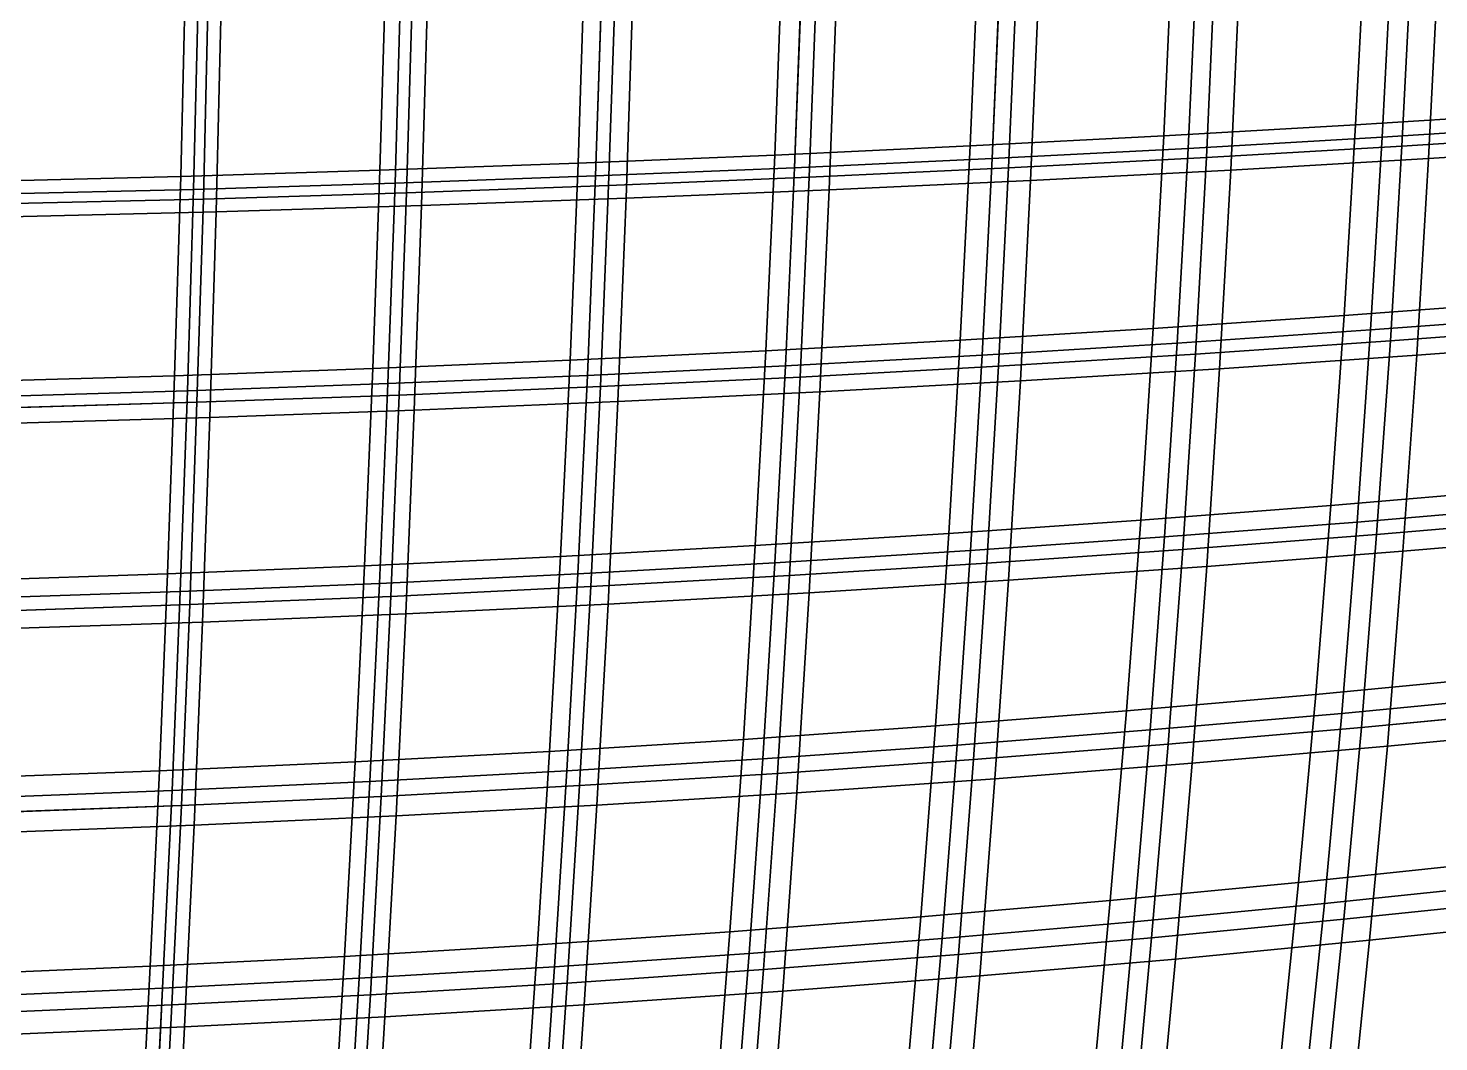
# Model space of a CAD drawing. Extents: x -19.1 to 22, y -19.1 to 19.9.
# Drawn here: x 4.91 to 12.14, y -10.13 to -4.93 of the extents above; entities that cross this region are included whole.
import ezdxf

# ---------------------------------------------------------------- set-up
doc = ezdxf.new("R2010")
doc.units = 0
for name, color, linetype in [('LOWERTENDONS', 7, 'CONTINUOUS'), ('TESTBASES', 7, 'CONTINUOUS'), ('UPPERTENDONS', 7, 'CONTINUOUS')]:
    doc.layers.add(name, color=color, linetype=linetype)

msp = doc.modelspace()

# ---------------------------------------------------------------- linework, layer by layer
at = {"layer": 'LOWERTENDONS'}
for p, q in [((10.859, -5.544, 32.659), (10.904, -4.541, 32.797)), ((11.905, -4.493, 32.454), (11.854, -5.486, 32.32)), ((8.838, -5.644, 33.245), (8.877, -4.622, 33.392)), ((9.896, -4.584, 33.11), (9.852, -5.595, 32.967)), ((6.788, -5.722, 33.711), (6.818, -4.688, 33.864)), ((7.851, -4.657, 33.644), (7.817, -5.685, 33.493)), ((5.779, -4.714, 34.053), (5.754, -5.754, 33.897)), ((11.854, -5.486, 32.32), (11.795, -6.475, 32.159)), ((10.803, -6.543, 32.492), (10.859, -5.544, 32.659)), ((8.792, -6.659, 33.069), (8.838, -5.644, 33.245)), ((9.852, -5.595, 32.967), (9.801, -6.604, 32.795)), ((7.817, -5.685, 33.493), (7.775, -6.708, 33.313)), ((5.754, -5.754, 33.897), (5.722, -6.788, 33.711)), ((6.75, -6.75, 33.528), (6.788, -5.722, 33.711)), ((11.795, -6.475, 32.159), (11.726, -7.461, 31.97)), ((10.738, -7.537, 32.298), (10.803, -6.543, 32.492)), ((8.737, -7.669, 32.864), (8.792, -6.659, 33.069)), ((9.801, -6.604, 32.795), (9.742, -7.606, 32.595)), ((7.775, -6.708, 33.313), (7.726, -7.726, 33.104)), ((5.722, -6.788, 33.711), (5.685, -7.817, 33.493)), ((6.708, -7.775, 33.313), (6.75, -6.75, 33.528)), ((11.726, -7.461, 31.97), (11.648, -8.442, 31.753)), ((10.664, -8.527, 32.074), (10.738, -7.537, 32.298)), ((8.676, -8.676, 32.63), (8.737, -7.669, 32.864)), ((9.742, -7.606, 32.595), (9.673, -8.605, 32.367)), ((7.726, -7.726, 33.104), (7.669, -8.737, 32.864)), ((5.685, -7.817, 33.493), (5.644, -8.838, 33.245)), ((6.659, -8.792, 33.069), (6.708, -7.775, 33.313)), ((11.648, -8.442, 31.753), (11.558, -9.417, 31.512)), ((10.58, -9.511, 31.824), (10.664, -8.527, 32.074)), ((9.673, -8.605, 32.367), (9.596, -9.596, 32.11)), ((8.605, -9.673, 32.367), (8.676, -8.676, 32.63)), ((7.669, -8.737, 32.864), (7.606, -9.742, 32.595)), ((6.604, -9.801, 32.795), (6.659, -8.792, 33.069)), ((5.644, -8.838, 33.245), (5.595, -9.852, 32.967)), ((11.558, -9.417, 31.512), (11.458, -10.387, 31.241)), ((10.489, -10.489, 31.546), (10.58, -9.511, 31.824)), ((9.596, -9.596, 32.11), (9.511, -10.58, 31.824)), ((8.527, -10.664, 32.074), (8.605, -9.673, 32.367)), ((7.606, -9.742, 32.595), (7.537, -10.738, 32.298)), ((6.543, -10.803, 32.492), (6.604, -9.801, 32.795)), ((5.595, -9.852, 32.967), (5.544, -10.859, 32.659))]:
    msp.add_line(p, q, dxfattribs=at)
at = {"layer": 'TESTBASES'}
for points in [[(12.745, -4.39, 31.714), (12.693, -5.361, 31.585), (11.718, -5.423, 31.949), (11.768, -4.441, 32.082)], [(11.768, -4.441, 32.082), (11.718, -5.423, 31.949), (10.734, -5.48, 32.284), (10.779, -4.489, 32.421)], [(12.893, -4.441, 32.082), (12.84, -5.423, 31.952), (11.854, -5.486, 32.32), (11.905, -4.493, 32.454)], [(12.893, -4.441, 32.082), (12.84, -5.423, 31.952), (11.854, -5.486, 32.32), (11.905, -4.493, 32.454)], [(13.004, -4.479, 32.358), (12.951, -5.47, 32.227), (11.956, -5.533, 32.598), (12.007, -4.531, 32.734)], [(13.004, -4.479, 32.358), (12.951, -5.47, 32.227), (11.956, -5.533, 32.598), (12.007, -4.531, 32.734)], [(9.782, -4.531, 32.73), (9.739, -5.531, 32.589), (8.737, -5.579, 32.864), (8.775, -4.569, 33.009)], [(10.779, -4.489, 32.421), (10.734, -5.48, 32.284), (9.739, -5.531, 32.589), (9.782, -4.531, 32.73)], [(10.904, -4.541, 32.797), (10.859, -5.544, 32.659), (9.852, -5.595, 32.967), (9.896, -4.584, 33.11)], [(10.904, -4.541, 32.797), (10.859, -5.544, 32.659), (9.852, -5.595, 32.967), (9.896, -4.584, 33.11)], [(11.905, -4.493, 32.454), (11.854, -5.486, 32.32), (10.859, -5.544, 32.659), (10.904, -4.541, 32.797)], [(11.905, -4.493, 32.454), (11.854, -5.486, 32.32), (10.859, -5.544, 32.659), (10.904, -4.541, 32.797)], [(12.007, -4.531, 32.734), (11.956, -5.533, 32.598), (10.952, -5.591, 32.94), (10.998, -4.58, 33.08)], [(12.007, -4.531, 32.734), (11.956, -5.533, 32.598), (10.952, -5.591, 32.94), (10.998, -4.58, 33.08)], [(13.152, -4.53, 32.726), (13.098, -5.532, 32.593), (12.092, -5.596, 32.969), (12.144, -4.583, 33.106)], [(7.761, -4.604, 33.258), (7.727, -5.62, 33.109), (6.71, -5.656, 33.324), (6.74, -4.634, 33.475)], [(8.775, -4.569, 33.009), (8.737, -5.579, 32.864), (7.727, -5.62, 33.109), (7.761, -4.604, 33.258)], [(8.877, -4.622, 33.392), (8.838, -5.644, 33.245), (7.817, -5.685, 33.493), (7.851, -4.657, 33.644)], [(8.877, -4.622, 33.392), (8.838, -5.644, 33.245), (7.817, -5.685, 33.493), (7.851, -4.657, 33.644)], [(9.896, -4.584, 33.11), (9.852, -5.595, 32.967), (8.838, -5.644, 33.245), (8.877, -4.622, 33.392)], [(9.896, -4.584, 33.11), (9.852, -5.595, 32.967), (8.838, -5.644, 33.245), (8.877, -4.622, 33.392)], [(9.981, -4.623, 33.395), (9.937, -5.643, 33.251), (8.914, -5.692, 33.532), (8.953, -4.662, 33.68)], [(9.981, -4.623, 33.395), (9.937, -5.643, 33.251), (8.914, -5.692, 33.532), (8.953, -4.662, 33.68)], [(10.998, -4.58, 33.08), (10.952, -5.591, 32.94), (9.937, -5.643, 33.251), (9.981, -4.623, 33.395)], [(10.998, -4.58, 33.08), (10.952, -5.591, 32.94), (9.937, -5.643, 33.251), (9.981, -4.623, 33.395)], [(11.123, -4.632, 33.456), (11.077, -5.655, 33.315), (10.05, -5.708, 33.629), (10.094, -4.676, 33.775)], [(12.144, -4.583, 33.106), (12.092, -5.596, 32.969), (11.077, -5.655, 33.315), (11.123, -4.632, 33.456)], [(5.713, -4.66, 33.662), (5.688, -5.688, 33.508), (4.66, -5.713, 33.662), (4.682, -4.682, 33.818)], [(6.74, -4.634, 33.475), (6.71, -5.656, 33.324), (5.688, -5.688, 33.508), (5.713, -4.66, 33.662)], [(6.818, -4.688, 33.864), (6.788, -5.722, 33.711), (5.754, -5.754, 33.897), (5.779, -4.714, 34.053)], [(6.818, -4.688, 33.864), (6.788, -5.722, 33.711), (5.754, -5.754, 33.897), (5.779, -4.714, 34.053)], [(7.851, -4.657, 33.644), (7.817, -5.685, 33.493), (6.788, -5.722, 33.711), (6.818, -4.688, 33.864)], [(7.851, -4.657, 33.644), (7.817, -5.685, 33.493), (6.788, -5.722, 33.711), (6.818, -4.688, 33.864)], [(7.919, -4.698, 33.934), (7.884, -5.734, 33.782), (6.846, -5.771, 34.001), (6.877, -4.728, 34.155)], [(7.919, -4.698, 33.934), (7.884, -5.734, 33.782), (6.846, -5.771, 34.001), (6.877, -4.728, 34.155)], [(8.953, -4.662, 33.68), (8.914, -5.692, 33.532), (7.884, -5.734, 33.782), (7.919, -4.698, 33.934)], [(8.953, -4.662, 33.68), (8.914, -5.692, 33.532), (7.884, -5.734, 33.782), (7.919, -4.698, 33.934)], [(10.094, -4.676, 33.775), (10.05, -5.708, 33.629), (9.016, -5.757, 33.913), (9.055, -4.715, 34.063)], [(5.779, -4.714, 34.053), (5.754, -5.754, 33.897), (4.714, -5.779, 34.053), (4.736, -4.736, 34.211)], [(5.779, -4.714, 34.053), (5.754, -5.754, 33.897), (4.714, -5.779, 34.053), (4.736, -4.736, 34.211)], [(5.829, -4.755, 34.346), (5.804, -5.804, 34.189), (4.755, -5.829, 34.346), (4.777, -4.777, 34.505)], [(5.829, -4.755, 34.346), (5.804, -5.804, 34.189), (4.755, -5.829, 34.346), (4.777, -4.777, 34.505)], [(6.877, -4.728, 34.155), (6.846, -5.771, 34.001), (5.804, -5.804, 34.189), (5.829, -4.755, 34.346)], [(6.877, -4.728, 34.155), (6.846, -5.771, 34.001), (5.804, -5.804, 34.189), (5.829, -4.755, 34.346)], [(8.009, -4.751, 34.32), (7.974, -5.799, 34.166), (6.924, -5.837, 34.388), (6.955, -4.782, 34.544)], [(9.055, -4.715, 34.063), (9.016, -5.757, 33.913), (7.974, -5.799, 34.166), (8.009, -4.751, 34.32)], [(5.895, -4.809, 34.737), (5.87, -5.87, 34.578), (4.809, -5.895, 34.737), (4.831, -4.831, 34.898)], [(6.955, -4.782, 34.544), (6.924, -5.837, 34.388), (5.87, -5.87, 34.578), (5.895, -4.809, 34.737)], [(10.734, -5.48, 32.284), (11.718, -5.423, 31.949), (11.66, -6.401, 31.79), (10.679, -6.468, 32.119)], [(11.718, -5.423, 31.949), (12.693, -5.361, 31.585), (12.631, -6.329, 31.43), (11.66, -6.401, 31.79)], [(11.854, -5.486, 32.32), (12.84, -5.423, 31.952), (12.778, -6.402, 31.795), (11.795, -6.475, 32.159)], [(11.854, -5.486, 32.32), (12.84, -5.423, 31.952), (12.778, -6.402, 31.795), (11.795, -6.475, 32.159)], [(9.739, -5.531, 32.589), (10.734, -5.48, 32.284), (10.679, -6.468, 32.119), (9.689, -6.528, 32.419)], [(10.859, -5.544, 32.659), (11.854, -5.486, 32.32), (11.795, -6.475, 32.159), (10.803, -6.543, 32.492)], [(10.859, -5.544, 32.659), (11.854, -5.486, 32.32), (11.795, -6.475, 32.159), (10.803, -6.543, 32.492)], [(11.956, -5.533, 32.598), (12.951, -5.47, 32.227), (12.888, -6.458, 32.068), (11.897, -6.531, 32.436)], [(11.956, -5.533, 32.598), (12.951, -5.47, 32.227), (12.888, -6.458, 32.068), (11.897, -6.531, 32.436)], [(8.737, -5.579, 32.864), (9.739, -5.531, 32.589), (9.689, -6.528, 32.419), (8.691, -6.583, 32.69)], [(9.852, -5.595, 32.967), (10.859, -5.544, 32.659), (10.803, -6.543, 32.492), (9.801, -6.604, 32.795)], [(9.852, -5.595, 32.967), (10.859, -5.544, 32.659), (10.803, -6.543, 32.492), (9.801, -6.604, 32.795)], [(10.952, -5.591, 32.94), (11.956, -5.533, 32.598), (11.897, -6.531, 32.436), (10.896, -6.599, 32.771)], [(10.952, -5.591, 32.94), (11.956, -5.533, 32.598), (11.897, -6.531, 32.436), (10.896, -6.599, 32.771)], [(12.092, -5.596, 32.969), (13.098, -5.532, 32.593), (13.034, -6.531, 32.433), (12.032, -6.605, 32.805)], [(6.71, -5.656, 33.324), (7.727, -5.62, 33.109), (7.686, -6.631, 32.931), (6.673, -6.673, 33.143)], [(7.727, -5.62, 33.109), (8.737, -5.579, 32.864), (8.691, -6.583, 32.69), (7.686, -6.631, 32.931)], [(7.817, -5.685, 33.493), (8.838, -5.644, 33.245), (8.792, -6.659, 33.069), (7.775, -6.708, 33.313)], [(7.817, -5.685, 33.493), (8.838, -5.644, 33.245), (8.792, -6.659, 33.069), (7.775, -6.708, 33.313)], [(8.838, -5.644, 33.245), (9.852, -5.595, 32.967), (9.801, -6.604, 32.795), (8.792, -6.659, 33.069)], [(8.838, -5.644, 33.245), (9.852, -5.595, 32.967), (9.801, -6.604, 32.795), (8.792, -6.659, 33.069)], [(8.914, -5.692, 33.532), (9.937, -5.643, 33.251), (9.886, -6.661, 33.078), (8.868, -6.717, 33.354)], [(8.914, -5.692, 33.532), (9.937, -5.643, 33.251), (9.886, -6.661, 33.078), (8.868, -6.717, 33.354)], [(9.937, -5.643, 33.251), (10.952, -5.591, 32.94), (10.896, -6.599, 32.771), (9.886, -6.661, 33.078)], [(9.937, -5.643, 33.251), (10.952, -5.591, 32.94), (10.896, -6.599, 32.771), (9.886, -6.661, 33.078)], [(11.077, -5.655, 33.315), (12.092, -5.596, 32.969), (12.032, -6.605, 32.805), (11.02, -6.674, 33.144)], [(4.66, -5.713, 33.662), (5.688, -5.688, 33.508), (5.656, -6.71, 33.324), (4.634, -6.74, 33.475)], [(5.688, -5.688, 33.508), (6.71, -5.656, 33.324), (6.673, -6.673, 33.143), (5.656, -6.71, 33.324)], [(6.788, -5.722, 33.711), (7.817, -5.685, 33.493), (7.775, -6.708, 33.313), (6.75, -6.75, 33.528)], [(6.788, -5.722, 33.711), (7.817, -5.685, 33.493), (7.775, -6.708, 33.313), (6.75, -6.75, 33.528)], [(7.884, -5.734, 33.782), (8.914, -5.692, 33.532), (8.868, -6.717, 33.354), (7.842, -6.766, 33.6)], [(7.884, -5.734, 33.782), (8.914, -5.692, 33.532), (8.868, -6.717, 33.354), (7.842, -6.766, 33.6)], [(9.016, -5.757, 33.913), (10.05, -5.708, 33.629), (9.998, -6.736, 33.454), (8.968, -6.793, 33.733)], [(10.05, -5.708, 33.629), (11.077, -5.655, 33.315), (11.02, -6.674, 33.144), (9.998, -6.736, 33.454)], [(4.714, -5.779, 34.053), (5.754, -5.754, 33.897), (5.722, -6.788, 33.711), (4.688, -6.818, 33.864)], [(4.714, -5.779, 34.053), (5.754, -5.754, 33.897), (5.722, -6.788, 33.711), (4.688, -6.818, 33.864)], [(5.754, -5.754, 33.897), (6.788, -5.722, 33.711), (6.75, -6.75, 33.528), (5.722, -6.788, 33.711)], [(5.754, -5.754, 33.897), (6.788, -5.722, 33.711), (6.75, -6.75, 33.528), (5.722, -6.788, 33.711)], [(5.804, -5.804, 34.189), (6.846, -5.771, 34.001), (6.809, -6.809, 33.816), (5.771, -6.846, 34.001)], [(5.804, -5.804, 34.189), (6.846, -5.771, 34.001), (6.809, -6.809, 33.816), (5.771, -6.846, 34.001)], [(6.846, -5.771, 34.001), (7.884, -5.734, 33.782), (7.842, -6.766, 33.6), (6.809, -6.809, 33.816)], [(6.846, -5.771, 34.001), (7.884, -5.734, 33.782), (7.842, -6.766, 33.6), (6.809, -6.809, 33.816)], [(7.974, -5.799, 34.166), (9.016, -5.757, 33.913), (8.968, -6.793, 33.733), (7.931, -6.843, 33.982)], [(4.755, -5.829, 34.346), (5.804, -5.804, 34.189), (5.771, -6.846, 34.001), (4.728, -6.877, 34.155)], [(4.755, -5.829, 34.346), (5.804, -5.804, 34.189), (5.771, -6.846, 34.001), (4.728, -6.877, 34.155)], [(5.87, -5.87, 34.578), (6.924, -5.837, 34.388), (6.886, -6.886, 34.201), (5.837, -6.924, 34.388)], [(6.924, -5.837, 34.388), (7.974, -5.799, 34.166), (7.931, -6.843, 33.982), (6.886, -6.886, 34.201)], [(4.809, -5.895, 34.737), (5.87, -5.87, 34.578), (5.837, -6.924, 34.388), (4.782, -6.955, 34.544)], [(12.631, -6.329, 31.43), (12.558, -7.293, 31.25), (11.591, -7.375, 31.603), (11.66, -6.401, 31.79)], [(11.66, -6.401, 31.79), (11.591, -7.375, 31.603), (10.615, -7.451, 31.927), (10.679, -6.468, 32.119)], [(12.778, -6.402, 31.795), (12.704, -7.378, 31.613), (11.726, -7.461, 31.97), (11.795, -6.475, 32.159)], [(12.778, -6.402, 31.795), (12.704, -7.378, 31.613), (11.726, -7.461, 31.97), (11.795, -6.475, 32.159)], [(10.679, -6.468, 32.119), (10.615, -7.451, 31.927), (9.63, -7.519, 32.221), (9.689, -6.528, 32.419)], [(11.795, -6.475, 32.159), (11.726, -7.461, 31.97), (10.738, -7.537, 32.298), (10.803, -6.543, 32.492)], [(11.795, -6.475, 32.159), (11.726, -7.461, 31.97), (10.738, -7.537, 32.298), (10.803, -6.543, 32.492)], [(12.888, -6.458, 32.068), (12.813, -7.441, 31.885), (11.826, -7.525, 32.245), (11.897, -6.531, 32.436)], [(12.888, -6.458, 32.068), (12.813, -7.441, 31.885), (11.826, -7.525, 32.245), (11.897, -6.531, 32.436)], [(8.691, -6.583, 32.69), (8.637, -7.581, 32.487), (7.637, -7.637, 32.724), (7.686, -6.631, 32.931)], [(9.689, -6.528, 32.419), (9.63, -7.519, 32.221), (8.637, -7.581, 32.487), (8.691, -6.583, 32.69)], [(10.803, -6.543, 32.492), (10.738, -7.537, 32.298), (9.742, -7.606, 32.595), (9.801, -6.604, 32.795)], [(10.803, -6.543, 32.492), (10.738, -7.537, 32.298), (9.742, -7.606, 32.595), (9.801, -6.604, 32.795)], [(11.897, -6.531, 32.436), (11.826, -7.525, 32.245), (10.831, -7.602, 32.576), (10.896, -6.599, 32.771)], [(11.897, -6.531, 32.436), (11.826, -7.525, 32.245), (10.831, -7.602, 32.576), (10.896, -6.599, 32.771)], [(13.034, -6.531, 32.433), (12.959, -7.526, 32.248), (11.961, -7.61, 32.612), (12.032, -6.605, 32.805)], [(7.686, -6.631, 32.931), (7.637, -7.637, 32.724), (6.631, -7.686, 32.931), (6.673, -6.673, 33.143)], [(8.792, -6.659, 33.069), (8.737, -7.669, 32.864), (7.726, -7.726, 33.104), (7.775, -6.708, 33.313)], [(8.792, -6.659, 33.069), (8.737, -7.669, 32.864), (7.726, -7.726, 33.104), (7.775, -6.708, 33.313)], [(9.801, -6.604, 32.795), (9.742, -7.606, 32.595), (8.737, -7.669, 32.864), (8.792, -6.659, 33.069)], [(9.801, -6.604, 32.795), (9.742, -7.606, 32.595), (8.737, -7.669, 32.864), (8.792, -6.659, 33.069)], [(10.896, -6.599, 32.771), (10.831, -7.602, 32.576), (9.826, -7.672, 32.876), (9.886, -6.661, 33.078)], [(10.896, -6.599, 32.771), (10.831, -7.602, 32.576), (9.826, -7.672, 32.876), (9.886, -6.661, 33.078)], [(12.032, -6.605, 32.805), (11.961, -7.61, 32.612), (10.954, -7.689, 32.946), (11.02, -6.674, 33.144)], [(5.656, -6.71, 33.324), (5.62, -7.727, 33.109), (4.604, -7.761, 33.258), (4.634, -6.74, 33.475)], [(6.673, -6.673, 33.143), (6.631, -7.686, 32.931), (5.62, -7.727, 33.109), (5.656, -6.71, 33.324)], [(7.775, -6.708, 33.313), (7.726, -7.726, 33.104), (6.708, -7.775, 33.313), (6.75, -6.75, 33.528)], [(7.775, -6.708, 33.313), (7.726, -7.726, 33.104), (6.708, -7.775, 33.313), (6.75, -6.75, 33.528)], [(8.868, -6.717, 33.354), (8.812, -7.735, 33.147), (7.792, -7.792, 33.389), (7.842, -6.766, 33.6)], [(8.868, -6.717, 33.354), (8.812, -7.735, 33.147), (7.792, -7.792, 33.389), (7.842, -6.766, 33.6)], [(9.886, -6.661, 33.078), (9.826, -7.672, 32.876), (8.812, -7.735, 33.147), (8.868, -6.717, 33.354)], [(9.886, -6.661, 33.078), (9.826, -7.672, 32.876), (8.812, -7.735, 33.147), (8.868, -6.717, 33.354)], [(11.02, -6.674, 33.144), (10.954, -7.689, 32.946), (9.937, -7.759, 33.25), (9.998, -6.736, 33.454)], [(5.722, -6.788, 33.711), (5.685, -7.817, 33.493), (4.657, -7.851, 33.644), (4.688, -6.818, 33.864)], [(5.722, -6.788, 33.711), (5.685, -7.817, 33.493), (4.657, -7.851, 33.644), (4.688, -6.818, 33.864)], [(6.75, -6.75, 33.528), (6.708, -7.775, 33.313), (5.685, -7.817, 33.493), (5.722, -6.788, 33.711)], [(6.75, -6.75, 33.528), (6.708, -7.775, 33.313), (5.685, -7.817, 33.493), (5.722, -6.788, 33.711)], [(7.842, -6.766, 33.6), (7.792, -7.792, 33.389), (6.766, -7.842, 33.6), (6.809, -6.809, 33.816)], [(7.842, -6.766, 33.6), (7.792, -7.792, 33.389), (6.766, -7.842, 33.6), (6.809, -6.809, 33.816)], [(8.968, -6.793, 33.733), (8.913, -7.823, 33.524), (7.881, -7.881, 33.769), (7.931, -6.843, 33.982)], [(9.998, -6.736, 33.454), (9.937, -7.759, 33.25), (8.913, -7.823, 33.524), (8.968, -6.793, 33.733)], [(5.771, -6.846, 34.001), (5.734, -7.884, 33.782), (4.698, -7.919, 33.934), (4.728, -6.877, 34.155)], [(5.771, -6.846, 34.001), (5.734, -7.884, 33.782), (4.698, -7.919, 33.934), (4.728, -6.877, 34.155)], [(6.809, -6.809, 33.816), (6.766, -7.842, 33.6), (5.734, -7.884, 33.782), (5.771, -6.846, 34.001)], [(6.809, -6.809, 33.816), (6.766, -7.842, 33.6), (5.734, -7.884, 33.782), (5.771, -6.846, 34.001)], [(7.931, -6.843, 33.982), (7.881, -7.881, 33.769), (6.843, -7.931, 33.982), (6.886, -6.886, 34.201)], [(5.837, -6.924, 34.388), (5.799, -7.974, 34.166), (4.751, -8.009, 34.32), (4.782, -6.955, 34.544)], [(6.886, -6.886, 34.201), (6.843, -7.931, 33.982), (5.799, -7.974, 34.166), (5.837, -6.924, 34.388)], [(11.591, -7.375, 31.603), (12.558, -7.293, 31.25), (12.476, -8.253, 31.045), (11.514, -8.345, 31.389)], [(10.615, -7.451, 31.927), (11.591, -7.375, 31.603), (11.514, -8.345, 31.389), (10.542, -8.429, 31.706)], [(11.726, -7.461, 31.97), (12.704, -7.378, 31.613), (12.621, -8.349, 31.405), (11.648, -8.442, 31.753)], [(11.726, -7.461, 31.97), (12.704, -7.378, 31.613), (12.621, -8.349, 31.405), (11.648, -8.442, 31.753)], [(9.63, -7.519, 32.221), (10.615, -7.451, 31.927), (10.542, -8.429, 31.706), (9.562, -8.506, 31.996)], [(11.826, -7.525, 32.245), (12.813, -7.441, 31.885), (12.729, -8.421, 31.676), (11.748, -8.515, 32.027)], [(11.826, -7.525, 32.245), (12.813, -7.441, 31.885), (12.729, -8.421, 31.676), (11.748, -8.515, 32.027)], [(8.637, -7.581, 32.487), (9.63, -7.519, 32.221), (9.562, -8.506, 31.996), (8.576, -8.576, 32.256)], [(10.738, -7.537, 32.298), (11.726, -7.461, 31.97), (11.648, -8.442, 31.753), (10.664, -8.527, 32.074)], [(10.738, -7.537, 32.298), (11.726, -7.461, 31.97), (11.648, -8.442, 31.753), (10.664, -8.527, 32.074)], [(10.831, -7.602, 32.576), (11.826, -7.525, 32.245), (11.748, -8.515, 32.027), (10.756, -8.6, 32.35)], [(10.831, -7.602, 32.576), (11.826, -7.525, 32.245), (11.748, -8.515, 32.027), (10.756, -8.6, 32.35)], [(11.961, -7.61, 32.612), (12.959, -7.526, 32.248), (12.874, -8.516, 32.036), (11.882, -8.611, 32.391)], [(7.637, -7.637, 32.724), (8.637, -7.581, 32.487), (8.576, -8.576, 32.256), (7.581, -8.637, 32.487)], [(9.742, -7.606, 32.595), (10.738, -7.537, 32.298), (10.664, -8.527, 32.074), (9.673, -8.605, 32.367)], [(9.742, -7.606, 32.595), (10.738, -7.537, 32.298), (10.664, -8.527, 32.074), (9.673, -8.605, 32.367)], [(6.631, -7.686, 32.931), (7.637, -7.637, 32.724), (7.581, -8.637, 32.487), (6.583, -8.691, 32.69)], [(7.726, -7.726, 33.104), (8.737, -7.669, 32.864), (8.676, -8.676, 32.63), (7.669, -8.737, 32.864)], [(7.726, -7.726, 33.104), (8.737, -7.669, 32.864), (8.676, -8.676, 32.63), (7.669, -8.737, 32.864)], [(8.737, -7.669, 32.864), (9.742, -7.606, 32.595), (9.673, -8.605, 32.367), (8.676, -8.676, 32.63)], [(8.737, -7.669, 32.864), (9.742, -7.606, 32.595), (9.673, -8.605, 32.367), (8.676, -8.676, 32.63)], [(8.812, -7.735, 33.147), (9.826, -7.672, 32.876), (9.756, -8.679, 32.646), (8.75, -8.75, 32.911)], [(8.812, -7.735, 33.147), (9.826, -7.672, 32.876), (9.756, -8.679, 32.646), (8.75, -8.75, 32.911)], [(9.826, -7.672, 32.876), (10.831, -7.602, 32.576), (10.756, -8.6, 32.35), (9.756, -8.679, 32.646)], [(9.826, -7.672, 32.876), (10.831, -7.602, 32.576), (10.756, -8.6, 32.35), (9.756, -8.679, 32.646)], [(10.954, -7.689, 32.946), (11.961, -7.61, 32.612), (11.882, -8.611, 32.391), (10.879, -8.698, 32.718)], [(4.604, -7.761, 33.258), (5.62, -7.727, 33.109), (5.579, -8.737, 32.864), (4.569, -8.775, 33.009)], [(5.62, -7.727, 33.109), (6.631, -7.686, 32.931), (6.583, -8.691, 32.69), (5.579, -8.737, 32.864)], [(6.708, -7.775, 33.313), (7.726, -7.726, 33.104), (7.669, -8.737, 32.864), (6.659, -8.792, 33.069)], [(6.708, -7.775, 33.313), (7.726, -7.726, 33.104), (7.669, -8.737, 32.864), (6.659, -8.792, 33.069)], [(7.792, -7.792, 33.389), (8.812, -7.735, 33.147), (8.75, -8.75, 32.911), (7.735, -8.812, 33.147)], [(7.792, -7.792, 33.389), (8.812, -7.735, 33.147), (8.75, -8.75, 32.911), (7.735, -8.812, 33.147)], [(9.937, -7.759, 33.25), (10.954, -7.689, 32.946), (10.879, -8.698, 32.718), (9.867, -8.778, 33.017)], [(4.657, -7.851, 33.644), (5.685, -7.817, 33.493), (5.644, -8.838, 33.245), (4.622, -8.877, 33.392)], [(4.657, -7.851, 33.644), (5.685, -7.817, 33.493), (5.644, -8.838, 33.245), (4.622, -8.877, 33.392)], [(5.685, -7.817, 33.493), (6.708, -7.775, 33.313), (6.659, -8.792, 33.069), (5.644, -8.838, 33.245)], [(5.685, -7.817, 33.493), (6.708, -7.775, 33.313), (6.659, -8.792, 33.069), (5.644, -8.838, 33.245)], [(6.766, -7.842, 33.6), (7.792, -7.792, 33.389), (7.735, -8.812, 33.147), (6.717, -8.868, 33.354)], [(6.766, -7.842, 33.6), (7.792, -7.792, 33.389), (7.735, -8.812, 33.147), (6.717, -8.868, 33.354)], [(8.913, -7.823, 33.524), (9.937, -7.759, 33.25), (9.867, -8.778, 33.017), (8.85, -8.85, 33.286)], [(4.698, -7.919, 33.934), (5.734, -7.884, 33.782), (5.692, -8.914, 33.532), (4.662, -8.953, 33.68)], [(4.698, -7.919, 33.934), (5.734, -7.884, 33.782), (5.692, -8.914, 33.532), (4.662, -8.953, 33.68)], [(5.734, -7.884, 33.782), (6.766, -7.842, 33.6), (6.717, -8.868, 33.354), (5.692, -8.914, 33.532)], [(5.734, -7.884, 33.782), (6.766, -7.842, 33.6), (6.717, -8.868, 33.354), (5.692, -8.914, 33.532)], [(6.843, -7.931, 33.982), (7.881, -7.881, 33.769), (7.823, -8.913, 33.524), (6.793, -8.968, 33.733)], [(7.881, -7.881, 33.769), (8.913, -7.823, 33.524), (8.85, -8.85, 33.286), (7.823, -8.913, 33.524)], [(5.799, -7.974, 34.166), (6.843, -7.931, 33.982), (6.793, -8.968, 33.733), (5.757, -9.016, 33.913)], [(4.751, -8.009, 34.32), (5.799, -7.974, 34.166), (5.757, -9.016, 33.913), (4.715, -9.055, 34.063)], [(12.476, -8.253, 31.045), (12.382, -9.209, 30.812), (11.425, -9.309, 31.15), (11.514, -8.345, 31.389)], [(11.514, -8.345, 31.389), (11.425, -9.309, 31.15), (10.459, -9.402, 31.459), (10.542, -8.429, 31.706)], [(12.621, -8.349, 31.405), (12.526, -9.316, 31.17), (11.558, -9.417, 31.512), (11.648, -8.442, 31.753)], [(12.621, -8.349, 31.405), (12.526, -9.316, 31.17), (11.558, -9.417, 31.512), (11.648, -8.442, 31.753)], [(10.542, -8.429, 31.706), (10.459, -9.402, 31.459), (9.486, -9.486, 31.742), (9.562, -8.506, 31.996)], [(11.648, -8.442, 31.753), (11.558, -9.417, 31.512), (10.58, -9.511, 31.824), (10.664, -8.527, 32.074)], [(11.648, -8.442, 31.753), (11.558, -9.417, 31.512), (10.58, -9.511, 31.824), (10.664, -8.527, 32.074)], [(12.729, -8.421, 31.676), (12.634, -9.396, 31.438), (11.657, -9.498, 31.783), (11.748, -8.515, 32.027)], [(12.729, -8.421, 31.676), (12.634, -9.396, 31.438), (11.657, -9.498, 31.783), (11.748, -8.515, 32.027)], [(9.562, -8.506, 31.996), (9.486, -9.486, 31.742), (8.506, -9.562, 31.996), (8.576, -8.576, 32.256)], [(10.664, -8.527, 32.074), (10.58, -9.511, 31.824), (9.596, -9.596, 32.11), (9.673, -8.605, 32.367)], [(10.664, -8.527, 32.074), (10.58, -9.511, 31.824), (9.596, -9.596, 32.11), (9.673, -8.605, 32.367)], [(11.748, -8.515, 32.027), (11.657, -9.498, 31.783), (10.671, -9.593, 32.098), (10.756, -8.6, 32.35)], [(11.748, -8.515, 32.027), (11.657, -9.498, 31.783), (10.671, -9.593, 32.098), (10.756, -8.6, 32.35)], [(12.874, -8.516, 32.036), (12.777, -9.503, 31.796), (11.79, -9.606, 32.144), (11.882, -8.611, 32.391)], [(8.576, -8.576, 32.256), (8.506, -9.562, 31.996), (7.519, -9.63, 32.221), (7.581, -8.637, 32.487)], [(9.673, -8.605, 32.367), (9.596, -9.596, 32.11), (8.605, -9.673, 32.367), (8.676, -8.676, 32.63)], [(9.673, -8.605, 32.367), (9.596, -9.596, 32.11), (8.605, -9.673, 32.367), (8.676, -8.676, 32.63)], [(10.756, -8.6, 32.35), (10.671, -9.593, 32.098), (9.679, -9.679, 32.387), (9.756, -8.679, 32.646)], [(10.756, -8.6, 32.35), (10.671, -9.593, 32.098), (9.679, -9.679, 32.387), (9.756, -8.679, 32.646)], [(11.882, -8.611, 32.391), (11.79, -9.606, 32.144), (10.793, -9.702, 32.463), (10.879, -8.698, 32.718)], [(7.581, -8.637, 32.487), (7.519, -9.63, 32.221), (6.528, -9.689, 32.419), (6.583, -8.691, 32.69)], [(8.676, -8.676, 32.63), (8.605, -9.673, 32.367), (7.606, -9.742, 32.595), (7.669, -8.737, 32.864)], [(8.676, -8.676, 32.63), (8.605, -9.673, 32.367), (7.606, -9.742, 32.595), (7.669, -8.737, 32.864)], [(9.756, -8.679, 32.646), (9.679, -9.679, 32.387), (8.679, -9.756, 32.646), (8.75, -8.75, 32.911)], [(9.756, -8.679, 32.646), (9.679, -9.679, 32.387), (8.679, -9.756, 32.646), (8.75, -8.75, 32.911)], [(5.579, -8.737, 32.864), (5.531, -9.739, 32.589), (4.531, -9.782, 32.73), (4.569, -8.775, 33.009)], [(6.583, -8.691, 32.69), (6.528, -9.689, 32.419), (5.531, -9.739, 32.589), (5.579, -8.737, 32.864)], [(7.669, -8.737, 32.864), (7.606, -9.742, 32.595), (6.604, -9.801, 32.795), (6.659, -8.792, 33.069)], [(7.669, -8.737, 32.864), (7.606, -9.742, 32.595), (6.604, -9.801, 32.795), (6.659, -8.792, 33.069)], [(8.75, -8.75, 32.911), (8.679, -9.756, 32.646), (7.672, -9.826, 32.876), (7.735, -8.812, 33.147)], [(8.75, -8.75, 32.911), (8.679, -9.756, 32.646), (7.672, -9.826, 32.876), (7.735, -8.812, 33.147)], [(10.879, -8.698, 32.718), (10.793, -9.702, 32.463), (9.789, -9.789, 32.755), (9.867, -8.778, 33.017)], [(6.659, -8.792, 33.069), (6.604, -9.801, 32.795), (5.595, -9.852, 32.967), (5.644, -8.838, 33.245)], [(6.659, -8.792, 33.069), (6.604, -9.801, 32.795), (5.595, -9.852, 32.967), (5.644, -8.838, 33.245)], [(7.735, -8.812, 33.147), (7.672, -9.826, 32.876), (6.661, -9.886, 33.078), (6.717, -8.868, 33.354)], [(7.735, -8.812, 33.147), (7.672, -9.826, 32.876), (6.661, -9.886, 33.078), (6.717, -8.868, 33.354)], [(9.867, -8.778, 33.017), (9.789, -9.789, 32.755), (8.778, -9.867, 33.017), (8.85, -8.85, 33.286)], [(5.644, -8.838, 33.245), (5.595, -9.852, 32.967), (4.584, -9.896, 33.11), (4.622, -8.877, 33.392)], [(5.644, -8.838, 33.245), (5.595, -9.852, 32.967), (4.584, -9.896, 33.11), (4.622, -8.877, 33.392)], [(6.717, -8.868, 33.354), (6.661, -9.886, 33.078), (5.643, -9.937, 33.251), (5.692, -8.914, 33.532)], [(6.717, -8.868, 33.354), (6.661, -9.886, 33.078), (5.643, -9.937, 33.251), (5.692, -8.914, 33.532)], [(8.85, -8.85, 33.286), (8.778, -9.867, 33.017), (7.759, -9.937, 33.25), (7.823, -8.913, 33.524)], [(5.692, -8.914, 33.532), (5.643, -9.937, 33.251), (4.623, -9.981, 33.395), (4.662, -8.953, 33.68)], [(5.692, -8.914, 33.532), (5.643, -9.937, 33.251), (4.623, -9.981, 33.395), (4.662, -8.953, 33.68)], [(6.793, -8.968, 33.733), (6.736, -9.998, 33.454), (5.708, -10.05, 33.629), (5.757, -9.016, 33.913)], [(7.823, -8.913, 33.524), (7.759, -9.937, 33.25), (6.736, -9.998, 33.454), (6.793, -8.968, 33.733)], [(5.757, -9.016, 33.913), (5.708, -10.05, 33.629), (4.676, -10.094, 33.775), (4.715, -9.055, 34.063)], [(11.425, -9.309, 31.15), (12.382, -9.209, 30.812), (12.279, -10.159, 30.554), (11.327, -10.268, 30.883)], [(10.459, -9.402, 31.459), (11.425, -9.309, 31.15), (11.327, -10.268, 30.883), (10.369, -10.369, 31.184)], [(11.558, -9.417, 31.512), (12.526, -9.316, 31.17), (12.422, -10.277, 30.909), (11.458, -10.387, 31.241)], [(11.558, -9.417, 31.512), (12.526, -9.316, 31.17), (12.422, -10.277, 30.909), (11.458, -10.387, 31.241)], [(9.486, -9.486, 31.742), (10.459, -9.402, 31.459), (10.369, -10.369, 31.184), (9.402, -10.459, 31.459)], [(11.657, -9.498, 31.783), (12.634, -9.396, 31.438), (12.528, -10.365, 31.175), (11.557, -10.477, 31.51)], [(11.657, -9.498, 31.783), (12.634, -9.396, 31.438), (12.528, -10.365, 31.175), (11.557, -10.477, 31.51)], [(10.58, -9.511, 31.824), (11.558, -9.417, 31.512), (11.458, -10.387, 31.241), (10.489, -10.489, 31.546)], [(10.58, -9.511, 31.824), (11.558, -9.417, 31.512), (11.458, -10.387, 31.241), (10.489, -10.489, 31.546)], [(8.506, -9.562, 31.996), (9.486, -9.486, 31.742), (9.402, -10.459, 31.459), (8.429, -10.542, 31.706)], [(9.596, -9.596, 32.11), (10.58, -9.511, 31.824), (10.489, -10.489, 31.546), (9.511, -10.58, 31.824)], [(9.596, -9.596, 32.11), (10.58, -9.511, 31.824), (10.489, -10.489, 31.546), (9.511, -10.58, 31.824)], [(10.671, -9.593, 32.098), (11.657, -9.498, 31.783), (11.557, -10.477, 31.51), (10.58, -10.58, 31.817)], [(10.671, -9.593, 32.098), (11.657, -9.498, 31.783), (11.557, -10.477, 31.51), (10.58, -10.58, 31.817)], [(11.79, -9.606, 32.144), (12.777, -9.503, 31.796), (12.671, -10.483, 31.529), (11.689, -10.596, 31.869)], [(7.519, -9.63, 32.221), (8.506, -9.562, 31.996), (8.429, -10.542, 31.706), (7.451, -10.615, 31.927)], [(8.605, -9.673, 32.367), (9.596, -9.596, 32.11), (9.511, -10.58, 31.824), (8.527, -10.664, 32.074)], [(8.605, -9.673, 32.367), (9.596, -9.596, 32.11), (9.511, -10.58, 31.824), (8.527, -10.664, 32.074)], [(9.679, -9.679, 32.387), (10.671, -9.593, 32.098), (10.58, -10.58, 31.817), (9.593, -10.671, 32.098)], [(9.679, -9.679, 32.387), (10.671, -9.593, 32.098), (10.58, -10.58, 31.817), (9.593, -10.671, 32.098)], [(10.793, -9.702, 32.463), (11.79, -9.606, 32.144), (11.689, -10.596, 31.869), (10.7, -10.7, 32.179)], [(5.531, -9.739, 32.589), (6.528, -9.689, 32.419), (6.468, -10.679, 32.119), (5.48, -10.734, 32.284)], [(6.528, -9.689, 32.419), (7.519, -9.63, 32.221), (7.451, -10.615, 31.927), (6.468, -10.679, 32.119)], [(7.606, -9.742, 32.595), (8.605, -9.673, 32.367), (8.527, -10.664, 32.074), (7.537, -10.738, 32.298)], [(7.606, -9.742, 32.595), (8.605, -9.673, 32.367), (8.527, -10.664, 32.074), (7.537, -10.738, 32.298)], [(8.679, -9.756, 32.646), (9.679, -9.679, 32.387), (9.593, -10.671, 32.098), (8.6, -10.756, 32.35)], [(8.679, -9.756, 32.646), (9.679, -9.679, 32.387), (9.593, -10.671, 32.098), (8.6, -10.756, 32.35)], [(4.531, -9.782, 32.73), (5.531, -9.739, 32.589), (5.48, -10.734, 32.284), (4.489, -10.779, 32.421)], [(6.604, -9.801, 32.795), (7.606, -9.742, 32.595), (7.537, -10.738, 32.298), (6.543, -10.803, 32.492)], [(6.604, -9.801, 32.795), (7.606, -9.742, 32.595), (7.537, -10.738, 32.298), (6.543, -10.803, 32.492)], [(7.672, -9.826, 32.876), (8.679, -9.756, 32.646), (8.6, -10.756, 32.35), (7.602, -10.831, 32.576)], [(7.672, -9.826, 32.876), (8.679, -9.756, 32.646), (8.6, -10.756, 32.35), (7.602, -10.831, 32.576)], [(9.789, -9.789, 32.755), (10.793, -9.702, 32.463), (10.7, -10.7, 32.179), (9.702, -10.793, 32.463)], [(5.595, -9.852, 32.967), (6.604, -9.801, 32.795), (6.543, -10.803, 32.492), (5.544, -10.859, 32.659)], [(5.595, -9.852, 32.967), (6.604, -9.801, 32.795), (6.543, -10.803, 32.492), (5.544, -10.859, 32.659)], [(6.661, -9.886, 33.078), (7.672, -9.826, 32.876), (7.602, -10.831, 32.576), (6.599, -10.896, 32.771)], [(6.661, -9.886, 33.078), (7.672, -9.826, 32.876), (7.602, -10.831, 32.576), (6.599, -10.896, 32.771)], [(8.778, -9.867, 33.017), (9.789, -9.789, 32.755), (9.702, -10.793, 32.463), (8.698, -10.879, 32.718)], [(4.584, -9.896, 33.11), (5.595, -9.852, 32.967), (5.544, -10.859, 32.659), (4.541, -10.904, 32.797)], [(4.584, -9.896, 33.11), (5.595, -9.852, 32.967), (5.544, -10.859, 32.659), (4.541, -10.904, 32.797)], [(5.643, -9.937, 33.251), (6.661, -9.886, 33.078), (6.599, -10.896, 32.771), (5.591, -10.952, 32.94)], [(5.643, -9.937, 33.251), (6.661, -9.886, 33.078), (6.599, -10.896, 32.771), (5.591, -10.952, 32.94)], [(7.759, -9.937, 33.25), (8.778, -9.867, 33.017), (8.698, -10.879, 32.718), (7.689, -10.954, 32.946)], [(4.623, -9.981, 33.395), (5.643, -9.937, 33.251), (5.591, -10.952, 32.94), (4.58, -10.998, 33.08)], [(4.623, -9.981, 33.395), (5.643, -9.937, 33.251), (5.591, -10.952, 32.94), (4.58, -10.998, 33.08)], [(6.736, -9.998, 33.454), (7.759, -9.937, 33.25), (7.689, -10.954, 32.946), (6.674, -11.02, 33.144)], [(4.676, -10.094, 33.775), (5.708, -10.05, 33.629), (5.655, -11.077, 33.315), (4.632, -11.123, 33.456)], [(5.708, -10.05, 33.629), (6.736, -9.998, 33.454), (6.674, -11.02, 33.144), (5.655, -11.077, 33.315)]]:
    msp.add_3dface(points, dxfattribs=at)
at = {"layer": 'UPPERTENDONS'}
for p, q in [((12.951, -5.47, 32.227), (11.956, -5.533, 32.598)), ((11.956, -5.533, 32.598), (10.952, -5.591, 32.94)), ((9.937, -5.643, 33.251), (8.914, -5.692, 33.532)), ((10.952, -5.591, 32.94), (9.937, -5.643, 33.251)), ((8.914, -5.692, 33.532), (7.884, -5.734, 33.782)), ((6.846, -5.771, 34.001), (5.804, -5.804, 34.189)), ((7.884, -5.734, 33.782), (6.846, -5.771, 34.001)), ((5.804, -5.804, 34.189), (4.755, -5.829, 34.346)), ((11.897, -6.531, 32.436), (12.888, -6.458, 32.068)), ((10.896, -6.599, 32.771), (11.897, -6.531, 32.436)), ((9.886, -6.661, 33.078), (10.896, -6.599, 32.771)), ((7.842, -6.766, 33.6), (8.868, -6.717, 33.354)), ((8.868, -6.717, 33.354), (9.886, -6.661, 33.078)), ((6.809, -6.809, 33.816), (7.842, -6.766, 33.6)), ((4.728, -6.877, 34.155), (5.771, -6.846, 34.001)), ((5.771, -6.846, 34.001), (6.809, -6.809, 33.816)), ((12.813, -7.441, 31.885), (11.826, -7.525, 32.245)), ((11.826, -7.525, 32.245), (10.831, -7.602, 32.576)), ((9.826, -7.672, 32.876), (8.812, -7.735, 33.147)), ((10.831, -7.602, 32.576), (9.826, -7.672, 32.876)), ((8.812, -7.735, 33.147), (7.792, -7.792, 33.389)), ((7.792, -7.792, 33.389), (6.766, -7.842, 33.6)), ((5.734, -7.884, 33.782), (4.698, -7.919, 33.934)), ((6.766, -7.842, 33.6), (5.734, -7.884, 33.782)), ((11.748, -8.515, 32.027), (12.729, -8.421, 31.676)), ((10.756, -8.6, 32.35), (11.748, -8.515, 32.027)), ((9.756, -8.679, 32.646), (10.756, -8.6, 32.35)), ((8.75, -8.75, 32.911), (9.756, -8.679, 32.646)), ((7.735, -8.812, 33.147), (8.75, -8.75, 32.911)), ((6.717, -8.868, 33.354), (7.735, -8.812, 33.147)), ((5.692, -8.914, 33.532), (6.717, -8.868, 33.354)), ((4.662, -8.953, 33.68), (5.692, -8.914, 33.532)), ((12.634, -9.396, 31.438), (11.657, -9.498, 31.783)), ((11.657, -9.498, 31.783), (10.671, -9.593, 32.098)), ((10.671, -9.593, 32.098), (9.679, -9.679, 32.387)), ((9.679, -9.679, 32.387), (8.679, -9.756, 32.646)), ((8.679, -9.756, 32.646), (7.672, -9.826, 32.876)), ((7.672, -9.826, 32.876), (6.661, -9.886, 33.078)), ((6.661, -9.886, 33.078), (5.643, -9.937, 33.251)), ((5.643, -9.937, 33.251), (4.623, -9.981, 33.395))]:
    msp.add_line(p, q, dxfattribs=at)

doc.saveas('drawing.dxf')
